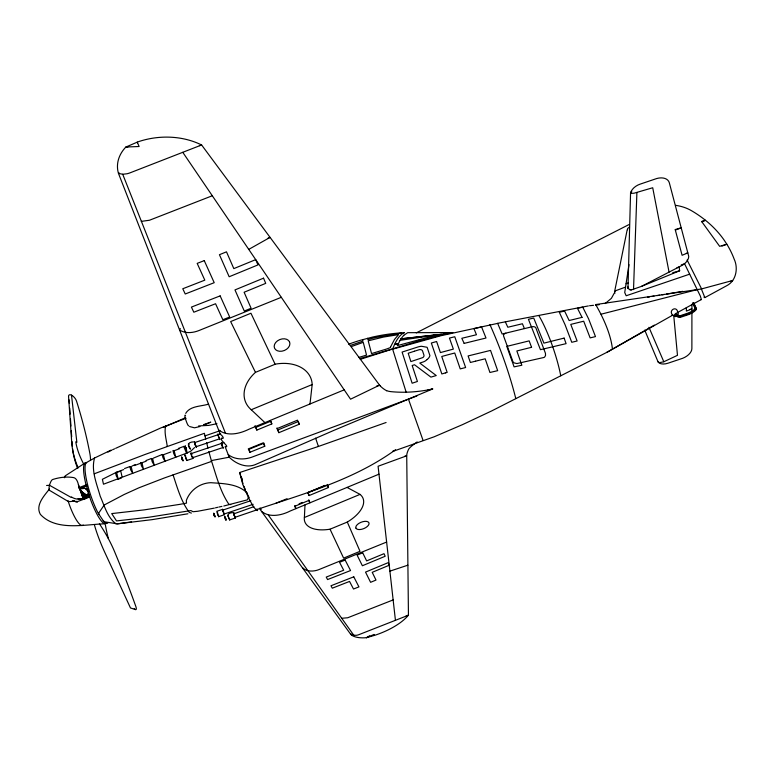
<?xml version="1.0" encoding="UTF-8"?>
<svg xmlns="http://www.w3.org/2000/svg" width="775" height="775" viewBox="0 0 775 775"><rect width="100%" height="100%" fill="white"/><g stroke="black" fill="none" stroke-linecap="round" stroke-linejoin="round"><path stroke-width="1.16" d="M691.92 304.294L691.881 348.537A11.79 6.888 -24 0 1 682.697 358.282L667.943 363.223A10.201 5.968 -23.7 0 1 658.169 362.119L644.742 330.14M669.067 272.141L652.715 187.753L633.969 193.237L630.918 193.295L630.579 192.578L631.751 191.464M630.104 289.84L627.982 288.368L630.559 193.004A11.538 7.537 -26.3 0 1 640.024 184.179L656.793 178.502A13.33 8.67 -26.7 0 1 669.329 182.813L688.733 256.36A11.673 7.362 -25.8 0 1 680.373 266.271L641.506 286.372L631.208 289.966M633.524 289.598L636.905 192.452M538.896 315.648C548.002 331.148 556.993 356.374 560.761 375.788M658.188 361.712L658.498 362.4L660.077 362.564L663.817 361.76L677.476 355.318L673.698 315.134M304.992 504.874L304.391 517.497L360.046 494.382L347.055 487.417M257.339 509.698L235.135 517.293L234.534 516.208M309.99 403.988L312.18 384.555A37.646 26.699 -20.3 0 0 275.106 364.192L250.945 313.236L230.65 321.577L255.459 372.358A38.062 27.018 -20.5 0 0 251.245 409.743L264.924 422.617M235.203 517.264L235.125 516.412M234.505 514.116C234.612 510.89 225.912 513.554 228.179 516.15M628.99 264.614L624.727 292.543L626.181 295.769L689.673 274.156M223.529 510.832L222.687 509.32L216.826 511.297L217.756 515.181M627.934 286.818L627.973 288.358M221.979 443.746L221.621 443.377L221.97 445.218M165.647 426.056C164.019 432.799 166.47 439.696 167.235 446.4M88.147 492.735C87.808 496.804 83.448 499.458 79.602 499.071M614.594 291.632L627.227 229.623M595.578 305.098L595.684 304.565L701.617 288.949L687.105 260.012M195.232 442.845C193.091 439.222 196.22 448.599 196.065 445.964M185.671 455.874L184.886 454.877L186.756 460.515L192.917 458.461L192.694 456.659M191.88 456.514L192.558 457.725L192.597 456.863M218.192 434.678L194.728 442.573L194.777 443.407M221.621 443.377L191.193 453.598L191.58 455.487M190.437 449.297C187.763 445.993 186.475 441.905 194.457 441.808M186.872 460.495L186.911 459.885M229.448 456.233L229.226 457.192C236.065 464.002 247.051 468.701 256.38 464.147L334.451 430.125L432.692 388.943L430.328 389.457A105.555 74.526 -19.1 0 1 391.356 391.685A19.995 13.698 -17.5 0 1 386.706 390.707M181.699 456.804L181.718 457.56M627.537 229.749L627.653 228.451L629.542 227.046M248.533 496.843L247.496 499.817L223.81 506.007M106.766 522.563L106.533 523.212A32.153 6.839 71.6 0 1 90.355 499.003L85.57 482.941A32.153 6.839 71.6 0 1 86.645 462.83M612.444 349.196C610.923 334.374 603.231 317.634 595.684 304.565M392.731 348.731L394.533 344.497A66.931 19.782 -87 0 1 404.443 332.688L398.04 333.114A151.861 122.353 -18.4 0 0 372.475 337.086L359.9 340.419A151.861 122.353 -18.4 0 0 348.585 344.226M614.129 293.367L611.398 298.327L605.178 303.558M111.019 450.13L94.56 458.006C90.907 470.522 96.856 484.075 100.198 496.184C104.499 505.755 107.318 517.574 116.231 523.968M419.227 339.731L397.313 345.621L400.917 338.849L403.775 335.294M180.323 328.61L179.587 329.995C185.273 333.754 192.791 332.979 198.865 330.576L281.267 297.329M89.319 494.615C87.662 498.984 82.092 500.582 78.013 498.693M351.027 633.766L350.726 634.347L352.48 635.113L356.132 635.326A11.044 9.426 -28.5 0 0 359.242 634.522L408.444 615.205L406.72 455.099A39.68 21.4 -19.4 0 1 408.842 448.87A18.871 9.959 -17.9 0 1 411.777 445.964A93.746 48.031 -18.7 0 1 417.173 441.915M223.898 442.36L221.417 443.571L221.66 444.027M220.623 433.603L218.017 435.056L219.645 438.824M185.7 413.385C190.175 405.761 201.103 406.507 208.562 404.124M303.015 568.046C306.59 571.95 314.108 571.64 319.058 569.548L386.647 542.045M261.553 511.413C269.613 517.923 281.509 515.443 290.121 511.045L378.985 474.164M218.657 429.931C227.269 436.829 239.911 433.709 248.998 429.205L344.197 389.844M194.535 447.582L190.892 451.098L186.552 453.201L103.482 484.21L102.387 479.299L116.434 472.285L123.719 469.563M118.972 172.67L118.468 173.387L220.274 434.242C221.476 434.736 225.283 439.154 222.067 438.262M49.406 489.054C44.194 495.816 35.146 505.174 40.377 514.387C56.11 531.447 84.901 524.355 104.848 523.813M393.128 451.176L392.576 451.505L434.165 436.8L462.617 424.584L491.747 410.895L607.038 352.247L672.642 315.202C667.905 310.019 677.098 305.398 677.699 312.344M695.243 309.787L695.65 309.39L693.044 303.994L692.918 303.015L693.596 302.667L696.415 308.479L695.843 310.145A18.939 14.483 -8.3 0 1 687.938 314.795L680.905 317.149A4.195 3.226 -8.3 0 1 676.197 315.725L675.887 314.466L676.749 314.437A3.41 2.616 -8.3 0 0 680.566 315.599L687.532 313.265A18.183 13.892 -8.3 0 0 695.117 308.799L695.524 308.402L692.918 303.015M696.415 308.479L695.717 309.177A18.958 14.483 -8.3 0 1 687.803 313.827L680.77 316.181A4.204 3.226 -8.3 0 1 676.052 314.757L675.887 314.466M403.794 335.284L407.689 332.678L452.891 332.572M672.187 315.183L672.642 315.202M395.57 449.703C354.185 479.764 304.052 493.723 256.254 509.727A51.383 6.433 71.6 0 1 249.424 499.362L248.174 496.794A51.383 6.433 71.6 0 1 242.788 484.385L239.649 472.527L317.75 446.691L386.095 422.501M84.872 463.13L65.362 475.772A26.35 5.958 71.6 0 0 64.422 477.758M607.542 351.957L607.038 352.247L654.333 325.132M369.568 635.849L366.391 637.709A25.643 11.15 -16.2 0 1 350.726 634.347L260.216 509.572M248.688 249.424L270.058 237.402L267.84 238.312M94.56 458.006L86.325 462.636A32.153 6.81 71.6 0 0 87.071 482.554A32.153 6.81 71.6 0 0 98.067 512.982L103.986 521.817A32.153 6.81 71.6 0 0 107.977 522.728M676.033 315.435L676.701 315.067L676.556 314.088M227.957 515.743L229.632 519.938L235.455 517.971L235.348 516.818M677.893 312.306L693.199 303.965M681.225 264.924L684.587 263.781L700.329 296.031L701.375 299.508L693.877 303.597L693.596 302.667M703.952 297.154L704.882 297.6L726.708 285.713C736.231 280.908 738.439 268.14 734.138 259.053A138.057 105.352 -11.5 0 0 727.192 244.774L724.267 240.289A138.057 105.352 -11.5 0 0 705.521 220.333L705.482 220.313A137.785 105.138 -11.5 0 0 691.368 210.626A41.802 30.99 -9.4 0 0 675.645 205.336M229.632 519.938L229.623 518.727M253.812 506.685L233.847 513.835M233.682 512.624L234.118 514.813M416.282 332.882L628.913 224.614M217.417 512.314L218.608 516.683L224.469 514.707L224.372 513.544M107.948 452.087L111.648 450.236M218.608 516.683L218.715 516.005M223.529 512.759L224.14 514.028L224.217 513.534M115.63 448.338L161.123 427.8L186.078 418.287M131.905 466.153L135.305 464.535M153.382 458.132L162.188 454.489L163.399 454.741L170.926 451.922M250.819 500.708L222.909 510.057L223.026 511.142M222.687 509.32L224.372 514.755M112.569 449.771L114.613 448.812M163.302 427.442L185.177 417.861M401.276 332.901C390.522 335.73 378.694 335.982 367.902 339.644L367.582 338.287M389.263 565.217L372.213 572.328L375.991 580.068L370.595 582.316L365.529 572.105L388.168 562.669L389.234 564.965M393.177 599.908L347.723 617.762L341.659 618.295M287.05 498.712L276.026 503.169M325.142 485.363L307.975 492.483L309.147 495.545L328.474 487.523L327.282 484.472M324.948 485.605L307.704 492.755L309.147 495.545M299.102 503.789L302.327 502.442M304.362 517.506A34.449 17.302 -21.6 0 0 330.063 529.189L347.297 522.059A34.119 17.137 -21.5 0 0 360.017 494.402M255.459 372.358L275.106 364.25M251.274 409.723L312.18 384.555M256.854 430.096L255.895 427.364L270.843 421.183L271.822 423.906L256.854 430.096L255.237 426.628M278.884 432.673L277.896 429.96L298.249 421.532L299.276 424.235L278.884 432.673L277.043 428.623L297.493 420.166L299.276 424.235M264.74 446.255L249.899 452.3L248.281 448.909L263.151 442.864L264.74 446.255L263.994 443.184L249.182 449.219L249.899 452.3M255.643 259.654L233.818 268.615L226.484 251.827L219.441 254.704L229.158 276.752L257.968 264.914L255.924 260.08M351.433 346.551L363.252 342.337L366.536 355.095L358.67 357.478M212.205 195.794L149.468 220.245L141.302 221.379M641.584 286.324L679.636 270.785L679.103 266.929L676.982 267.724M730.525 281.383L732.685 280.502L701.365 288.978M203.622 425.213L210.79 422.133L203.767 424.555M94.308 473.777L145.293 454.382L204.387 433.312L205.772 439.173M350.339 345.466L362.952 341.097L362.613 339.644M78.537 487.814L86.093 484.927M721.961 246.092L726.834 244.222L719.646 246.324L701.637 221.485L705.482 220.313L701.666 221.718M89.687 496.978L77.791 501.502L73.276 501.212M124.552 468.546L129.9 466.55L131.217 466.763L132.486 472.198M146.058 460.515L151.416 458.509L152.665 458.752L154.235 465.262L152.2 461.774L151.416 458.509M178.386 448.434L183.752 446.429L184.915 446.7A3.875 0.756 69.5 0 1 186.436 450.013A3.875 0.756 69.5 0 1 187.037 452.997M134.433 465.562L146.223 461.154M174.152 450.721L175.77 457.221L173.774 453.714L172.961 450.459L174.152 450.721L179.529 448.715M121.258 478.107L118.197 479.241L116.26 475.811L115.514 472.547L120.774 471.19L122.024 476.635M416.834 396.025L253.551 456.523A25.672 19.859 -26.9 0 1 228.208 454.576L225.108 446.642M204.968 435.879L220.071 430.706M626.074 283.708L628.341 282.933M625.561 287.108L615.863 290.615L614.478 292.088L615.03 293.144M211.594 461.387L164.465 477.933L138.928 487.804L124.194 494.489L104.237 504.99L98.812 512.934L98.929 514.455M196.191 446.71L218.531 439.192M79.699 488.405L87.11 485.906M192.646 457.705L223.064 447.485M684.674 315.241L687.658 314.243M224.14 514.028L253.173 504.302M389.932 571.136L407.863 565.188M376.534 386.144L379.566 385.156L380.186 385.853M414.489 351.191L408.202 353.245L410.895 361.596L422.821 357.575A3.119 2.17 -18.9 0 0 423.935 355.105L422.617 351.143A3.003 2.102 -14.9 0 0 419.023 349.757L414.625 351.153M360.559 359.242L392.605 349.06M686.34 253.357L687.812 252.892L682.097 255.295L675.335 230.107L681.206 227.821L675.083 229.594M199.94 426.521L194.535 427.819L189.594 426.55M400.016 340.332L449.142 333.085M359.571 358.68L416.252 341.775L446.09 333.734L450.033 333.376M406.236 392.412L392.644 349.176L440.956 335.711L497.657 323.388M199.359 145.642L201.616 144.973L379.566 385.156L350.552 399.193L182.774 152.317M689.605 309.583L691.91 308.925L686.379 311.085L686.369 307.617M672.729 272.693L679.636 270.785M406.207 615.805L408.444 615.205A50.259 22.136 -16.1 0 1 375.071 635.209L366.391 637.709L374.015 634.483L374.422 634.967M214.346 508.109L197.732 511.267L193.014 511.723L190.882 510.56L148.684 517.274L116.521 520.916L111.707 513.592L144.043 509.902L180.284 504.283L186.504 503.12L186.358 500.388C190.137 490.168 199.902 483.077 210.81 482.689C222.958 483.61 237.518 483.61 246.799 492.687M601.061 314.204L697.326 289.598M432.692 388.943L427.548 390.213M84.727 495.758L86.916 495.206L81.172 491.292M419.236 339.731L436.286 335.139M216.942 423.712L208.708 425.388L198.613 425.93M215.479 507.838L217.746 507.286M700.784 299.654L701.375 299.508M79.961 488.298L84.979 488.279L87.972 491.311M81.423 488.725L84.853 488.337L87.769 489.442M218.87 507.044L221.921 506.395M192.917 458.461L191.502 455.448M404.686 456.252L406.672 455.826L378.093 466.25L395.434 620.31M398.272 343.713L394.533 344.497L398.234 343.742M191.193 453.598L191.793 454.576M505.842 333.221A3.216 2.238 -5.6 0 0 503.605 336.069L512.711 361.034A4.001 3.846 21.7 0 0 514.038 362.884L516.935 363.562L543.595 357.546A2.412 2.373 81.4 0 0 544.68 356.994L545.532 355.493L545.455 353.313L535.845 327.815A3.129 2.17 -4.8 0 0 532.096 326.75L502.161 334.025L497.627 323.311L588.351 305.931M208.814 451.525L211.352 460.592L229.226 457.192L228.208 454.576M187.908 513.786L152.036 519.657L117.354 523.842L104.79 521.856L103.201 520.839M647.58 297.213L649.634 296.873M651.688 296.525L653.974 296.147M657.394 295.575L659.68 295.188M661.957 294.81L664.243 294.423M666.519 294.045L674.502 292.708M675.684 292.504L682.765 291.323M131.547 521.914L117.354 523.842M188.742 444.598L188.693 445.451M188.383 443.852L188.906 444.366M128.156 146.717L125.938 147.017L139.122 146.504L137.243 142.125L137.582 142.803M437.827 334.674L400.917 338.849L441.43 334.335M589.542 305.738L593.563 305.311M596.769 304.963L599.153 304.711M46.578 485.479L49.493 485.276L71.281 497.492M122.712 174.259L127.003 173.765A16.052 10.647 -24.9 0 0 130.336 172.728L201.616 144.973A70.709 56.033 -8.7 0 0 137.931 141.854L125.831 147.066A37.152 29.896 -8.1 0 0 118.468 173.387L122.712 174.259L225.486 433.283M230.747 504.603L228.896 504.312C220.042 491.214 216.273 475.433 211.352 460.592M630.123 289.84L631.199 289.966M191.425 513.079L189.265 512.42C181.069 501.357 177.349 487.727 173.048 474.813M99.403 523.803A45.434 12.061 60 0 1 114.613 551.752A396.771 89.009 61.1 0 1 135.838 606.476A6.713 1.782 59.3 0 1 135.557 609.625L130.481 607.958L105.003 552.846A82.489 22.901 59.6 0 1 94.521 525.256M84.766 494.305L86.916 495.206M225.535 446.904C230.553 447.107 218.87 440.248 221.766 438.078M78.11 467.78A76.677 42.208 49.2 0 1 71.765 442.98L68.549 396.316A3.991 2.18 46.9 0 1 71.503 395.134L71.949 395.386A6.617 3.613 47 0 1 76.492 401.024A646.243 403.862 32.3 0 1 89.852 453.423A46.5 26.398 47.2 0 1 90.501 459.963M260.158 509.078L261.127 509.408L259.993 508.012M228.296 515.365L228.112 515.753M222.909 510.057L223.529 511.151M235.358 518.02L234.031 514.697M233.905 513.35L234.36 514.251M185.399 446.284L185.341 447.272M79.757 488.938L85.521 496.068M353.865 635.364L268.082 514.687M214.103 513.748L213.958 514.581M214.665 516.45L214.801 515.617M182.609 460.263L183.065 460.931L183.026 460.088M186.388 459.633L185.157 455.632L185.545 455.991M225.138 517.022L224.75 516.421L225.612 519.676M229.148 518.892L229.477 518.717M191.638 454.276L191.367 454.663M185.535 446.497L185.089 445.809L185.254 446.875M701.375 288.998L704.882 297.6M222.871 447.378L222.347 446.284M218.414 434.446L217.93 433.923L218.385 435.986M132.738 473.293L130.665 469.815L129.9 466.55M80.174 489.994L84.146 496.804L78.759 486.245L82.78 497.434L78.411 484.608M676.701 315.067L676.895 315.406A3.41 2.616 -8.3 0 0 677.641 316.132M505.319 321.858L507.828 327.244L522.418 323.756L524.394 328.542M182.454 459.953L182.852 460.563L182.9 459.866M214.53 516.179L215.072 517.051L214.898 515.733M182.057 457.492L182.377 458.17M214.239 514.028L213.697 513.147L214.084 514.997M225.583 519.434L226.048 520.335L226.038 519.453M191.706 453.85L190.921 452.842L191.599 456.117M223.374 510.967L222.968 510.822M515.637 398.282L515.811 398.65C509.592 373.676 500.117 347.297 489.916 324.57M327.098 484.714L328.474 487.523M694.187 304.594L696.066 308.479M222.086 443.639L221.359 442.622L222.076 445.877M246.993 493.249L247.99 495.38A52.342 6.549 71.6 0 0 249.095 497.618M255.082 425.63L255.895 427.364M330.053 529.228L343.625 558.136L360.007 551.316L347.297 522.059M270.243 420.428L271.822 423.906M276.975 427.926L277.896 429.96M246.45 492.048L246.857 492.948M244.706 488.114L245.355 489.606M182.183 457.55L182.542 458.597M182.29 459.575L182.483 460.205M648.946 327.302L663.817 361.76M185.777 448.58L186.455 449.965L186.504 449.103M185.971 449.2L185.235 447.136M214.375 515.821L214.559 516.421M228.983 518.553L228.296 516.615M234.68 516.392L234.379 515.646M243.922 486.264L244.483 487.601M256.69 509.117L257.494 510.618L257.436 509.427M242.236 479.27L240.967 476.15L242.953 483.639M308.789 499.768L309.952 502.81L308.741 500.485L294.703 506.317L295.943 508.623L294.8 505.571M214.22 515.423L214.375 515.985M181.641 457.667L182.28 459.74M223.529 512.924L223.026 511.403M225.428 519.25L224.818 517.274M222.154 445.761L223.229 448.27L223.336 447.64M239.649 472.527L240.57 475.046M315.628 438.175L318.409 446.458M218.395 436.441L219.809 439.599L219.916 438.989M234.282 515.859L233.692 513.825M408.57 399.464L423.034 440.345M225.612 517.971L225.787 518.485M214.016 514.978L214.181 515.491M186.058 447.553L186.242 448.095M186.019 447.611L186.397 448.628M185.39 447.659L185.574 448.212M182.086 459.217L181.757 458.141M225.719 518.456L225.932 518.988M194.68 443.61L196.337 447.485L196.385 446.323M188.809 445.935L190.137 448.308M183.752 446.429L186.552 453.201A3.875 0.756 69.5 0 0 186.785 453.327M206.576 442.457L207.971 448.124M163.399 454.741L164.998 461.241L162.983 457.744L162.188 454.489M222.909 510.938L223.113 511.519M116.705 472.711L118.197 479.241M181.583 457.269L181.776 457.889M71.503 395.134L76.87 442.322M69.711 408.212L70.118 414.16M70.448 418.917L70.942 426.056M71.271 430.813L71.688 436.761M72.007 441.527L72.337 446.284M69.149 399.929L69.382 403.475M83.177 525.004A26.35 5.958 71.6 0 1 68.064 500.844M83.661 463.993A77.849 38.324 42.3 0 1 75.776 441.798M74.119 500.447A83.032 22.33 -77.8 0 1 66.931 500.689L49.484 490.333A4.534 1.269 -77 0 1 49.493 485.276L49.668 484.675A7.498 2.093 -77 0 1 52.593 479.541A579.225 142.532 -72.6 0 1 73.518 477.594A48.941 13.088 -76.8 0 1 79.04 488.047M86.8 496.698A84.242 32.114 -78.6 0 1 71.426 496.93M77.626 468.458A76.492 42.179 49.3 0 1 72.55 448.589M135.344 609.547A4.059 1.075 59.3 0 1 134.24 608.617M77.422 502.132A6.384 6.152 -59.3 0 1 75.805 502.016M74.293 501.473A6.384 6.152 -59.3 0 1 72.976 500.553M188.761 425.804A5.648 0.833 71.3 0 1 185.797 419.866A5.648 0.833 71.3 0 1 185.583 415.545M386.657 390.745A42.383 28.665 -19.5 0 1 380.167 385.863M108.287 538.296A83.603 28.607 66 0 1 105.41 525.053M355.948 528.153A6.956 3.42 -22 0 1 360.947 522.321A7.082 3.478 -22 0 1 368.91 522.767A6.956 3.41 -22 0 1 363.901 528.569A7.082 3.478 -22 0 1 355.948 528.153M680.702 316.578A3.41 2.616 -8.3 0 1 678.677 316.578M694.681 310.3A18.174 13.892 -8.3 0 1 694.08 310.794M692.811 311.724A18.174 13.892 -8.3 0 1 690.719 312.955M689.227 313.652A18.174 13.892 -8.3 0 1 688.452 313.952M390.61 346.822L390.271 347.646L386.318 349.108L371.554 353.574L368.193 340.826L383.489 337.057L398.582 334.616L394.485 339.46L390.61 346.822M427.209 359.445L426.192 360.327A9.232 7.924 -19.1 0 1 423.073 362.002L419.759 363.049L436.257 375.555L430.91 377.115L414.499 364.754L412.174 365.519L417.415 381.465L412.135 383.228L402.099 352.073L418.093 346.929A8.699 4.321 -15.3 0 1 421.522 346.28L427.122 347.287L429.912 355.599A9.484 6.646 -11.8 0 1 427.5 359.213L427.209 359.445M362.69 552.808L357.11 555.132L362.38 565.75L385.185 556.247L383.993 553.679L366.643 560.906L362.69 552.808M263.539 278.167L234.97 289.918L244.29 311.046L251.1 308.247L244.115 292.243L265.728 283.359L263.539 278.167M345.156 560.092L339.547 562.292L343.693 570.235L326.227 577.084L327.583 579.564L350.542 570.555L345.156 560.092M353.768 576.823L330.973 585.764L332.301 588.186L349.544 581.424L353.507 589.019L358.941 586.888L353.768 576.823M204.261 260.623L197.179 263.384L204.813 280.153L182.774 288.755L185.244 293.996L214.21 282.691L204.261 260.623M220.148 295.885L191.415 307.094L193.828 312.218L215.557 303.742L222.842 319.717L229.691 317.043L220.148 295.885M445.383 372.911L441.837 373.957L431.336 343.025L436.606 341.513L440.413 352.577L453.365 349.099L449.452 338.084L454.77 336.738L465.63 367.524L460.234 368.9L454.741 353.003L448.541 354.621L441.75 356.481L447.175 372.407L445.383 372.911M475.608 361.16L470.386 362.468L468.1 355.938L490.536 350.397L497.676 370.673L489.936 372.484L485.179 358.796L475.608 361.16M464.147 343.393L461.813 338.287L476.451 334.742L473.961 328.639L481.556 326.934L486.002 338.016L464.147 343.393M564.113 338.103L543.924 343.131L533.733 318.07L528.424 319.271L540.446 349.68L566.099 343.645L564.113 338.103M531.572 347.297L516.847 350.959L521.856 365.228L514.087 366.875L506.802 346.386L529.16 340.874L531.572 347.297M582.044 317.363L569.15 320.53L564.607 311.075L559.317 312.267L565.033 324.647L571.766 342.288L577.123 341L570.768 324.396L583.691 321.208L590.133 337.89L595.481 336.602L588.593 318.854L582.761 307.191L577.462 308.266L582.044 317.363M141.932 462.762L140.653 462.53L141.428 465.794L143.482 469.282L141.932 462.762M289.559 341.959A8.06 5.861 -20.9 0 0 279.717 339.595A8.205 5.968 -20.9 0 0 274.534 348.159A8.06 5.861 -20.9 0 0 284.367 350.494A8.205 5.968 -20.9 0 0 289.559 341.969M675.974 316.452A2.373 1.318 -39.8 0 0 678.173 313.313A2.373 1.318 -39.8 0 0 674.734 314.514A2.373 1.318 -39.8 0 0 675.974 316.452"/></g></svg>
